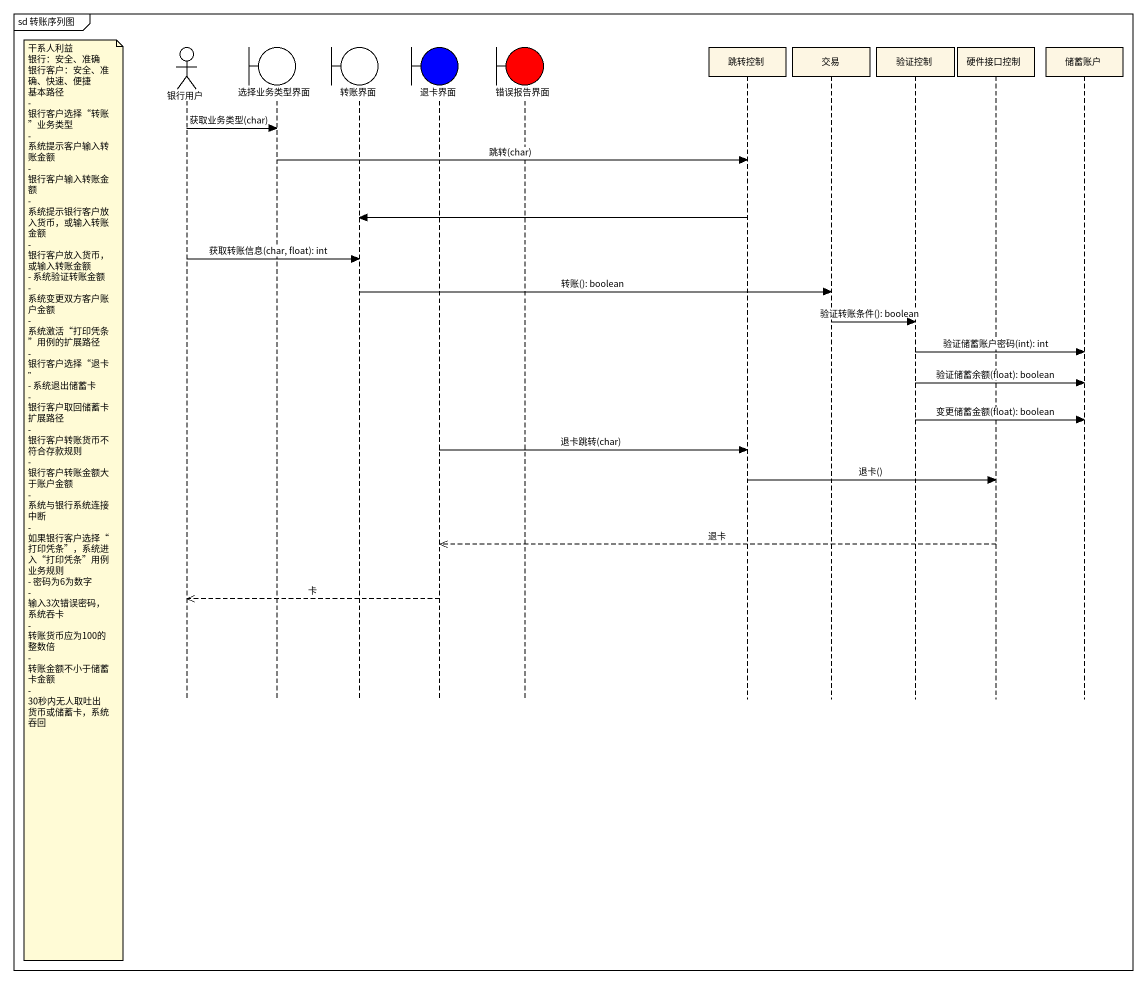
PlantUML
@startuml
mainframe sd 转账序列图
hide footbox
actor 银行用户
boundary 选择业务类型界面
boundary 转账界面
boundary 退卡界面 #0000FF
boundary 错误报告界面 #FF0000
participant 跳转控制
participant 交易
participant 验证控制
participant 硬件接口控制
participant 储蓄账户

银行用户 -> 选择业务类型界面 : 获取业务类型(char)
选择业务类型界面 -> 跳转控制 : 跳转(char)
跳转控制 -> 转账界面
银行用户 -> 转账界面 : 获取转账信息(char, float): int
转账界面 -> 交易 : 转账(): boolean
交易 -> 验证控制 : 验证转账条件(): boolean
验证控制 -> 储蓄账户 : 验证储蓄账户密码(int): int
验证控制 -> 储蓄账户 : 验证储蓄余额(float): boolean
验证控制 -> 储蓄账户 : 变更储蓄金额(float): boolean
退卡界面 -> 跳转控制 : 退卡跳转(char)
跳转控制 -> 硬件接口控制 : 退卡()
note left of 银行用户
  干系人利益
  银行：安全、准确
  银行客户：安全、准确、快速、便捷
  基本路径
  - 银行客户选择“转账”业务类型
  - 系统提示客户输入转账金额
  - 银行客户输入转账金额
  - 系统提示银行客户放入货币，或输入转账金额
  - 银行客户放入货币，或输入转账金额
  - 系统验证转账金额
  - 系统变更双方客户账户金额
  - 系统激活“打印凭条”用例的扩展路径
  - 银行客户选择“退卡”
  - 系统退出储蓄卡
  - 银行客户取回储蓄卡
  扩展路径
  - 银行客户转账货币不符合存款规则
  - 银行客户转账金额大于账户金额
  - 系统与银行系统连接中断
  - 如果银行客户选择“打印凭条”，系统进入“打印凭条”用例
  业务规则
  - 密码为6为数字
  - 输入3次错误密码，系统吞卡
  - 转账货币应为100的整数倍
  - 转账金额不小于储蓄卡金额
  - 30秒内无人取吐出货币或储蓄卡，系统吞回
end note
硬件接口控制 -->> 退卡界面 : 退卡
退卡界面 -->> 银行用户 : 卡
@enduml
